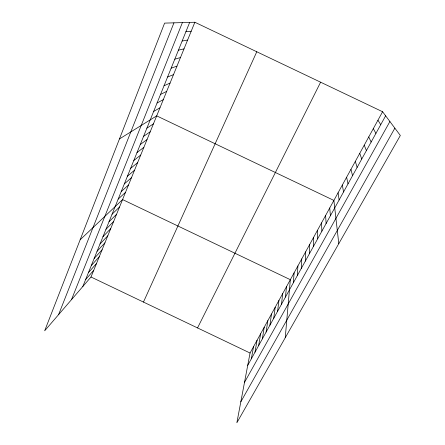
<?xml version="1.0" encoding="UTF-8"?>
<svg xmlns="http://www.w3.org/2000/svg" width="445" height="445" viewBox="0 0 445 445"><rect width="100%" height="100%" fill="white"/><g stroke="black" fill="none" stroke-linecap="round" stroke-linejoin="round"><path stroke-width="0.67" d="M309.397 253.761L309.548 244.728M305.326 261.126L305.626 251.859M301.293 268.424L301.749 258.918M297.305 275.639L297.911 265.91M293.355 282.786L294.106 272.835M285.239 337.749L290.34 279.694L122.57 199.566L80.167 239.749M285.456 297.076L286.497 286.691M281.513 304.219L282.692 293.617M277.602 311.289L278.92 300.475M273.736 318.286L275.188 307.267M269.909 325.217L271.495 313.998M266.116 332.07L267.834 320.661M262.366 338.862L264.213 327.259M258.651 345.587L260.62 333.795M254.974 352.24L257.065 340.264M251.33 358.831L253.544 346.677M382.594 111.74L250.057 353.03L236.868 422.75L400.333 135.486L382.594 111.74L194.86 22.25L164.611 23.107L44.667 330.807L91.002 276.996L194.86 22.25M58.579 314.654L173.939 22.845M71.478 299.674L182.394 22.606M82.809 286.513L189.676 22.395M143.462 302.077L256.782 51.765M197.541 327.926L320.611 82.192M247.72 365.356L385.637 115.806M244.5 382.405L389.903 121.524M240.828 401.818L394.865 128.166M85.601 279.605L93.739 270.293M88.427 272.629L96.498 263.523M91.275 265.587L99.285 256.687M94.156 258.467L102.1 249.784M97.066 251.28L104.937 242.82M100.003 244.021L107.807 235.783M102.967 236.69L110.699 228.68M105.966 229.286L113.625 221.51M108.992 221.799L116.579 214.268M112.051 214.24L119.56 206.953M118.17 199.115L125.523 192.323M121.235 191.55L128.505 185.014M124.322 183.913L131.514 177.633M127.448 176.192L134.551 170.179M130.602 168.394L137.622 162.648M133.789 160.517L140.72 155.044M137.01 152.552L143.852 147.367M140.27 144.508L147.017 139.608M143.557 136.381L150.21 131.776M146.878 128.171L153.436 123.86M119.46 138.929L156.696 115.867L333.884 200.417L338.795 243.632M153.631 111.478L159.989 107.796M157.063 103.001L163.315 99.636M160.534 94.429L166.675 91.392M164.038 85.768L170.068 83.065M167.581 77.007L173.5 74.649M171.164 68.157L176.965 66.144M174.785 59.207L180.47 57.55M178.445 50.157L184.013 48.867M182.15 41.007L187.59 40.089M185.893 31.756L191.205 31.217M91.002 276.996L250.057 353.03M377.933 120.233L380.748 124.65M373.316 128.638L375.919 133.394M368.749 136.949L371.141 142.038M364.227 145.176L366.413 150.588M359.755 153.319L361.741 159.049M355.332 161.374L357.118 167.415M350.955 169.345L352.54 175.686M346.622 177.232L348.018 183.874M342.333 185.042L343.546 191.973M338.083 192.768L339.118 199.983M329.723 207.993L330.401 215.753M325.607 215.486L326.113 223.512M321.529 222.906L321.868 231.194M317.496 230.254L317.669 238.793M313.502 237.524L313.514 246.313"/></g></svg>
